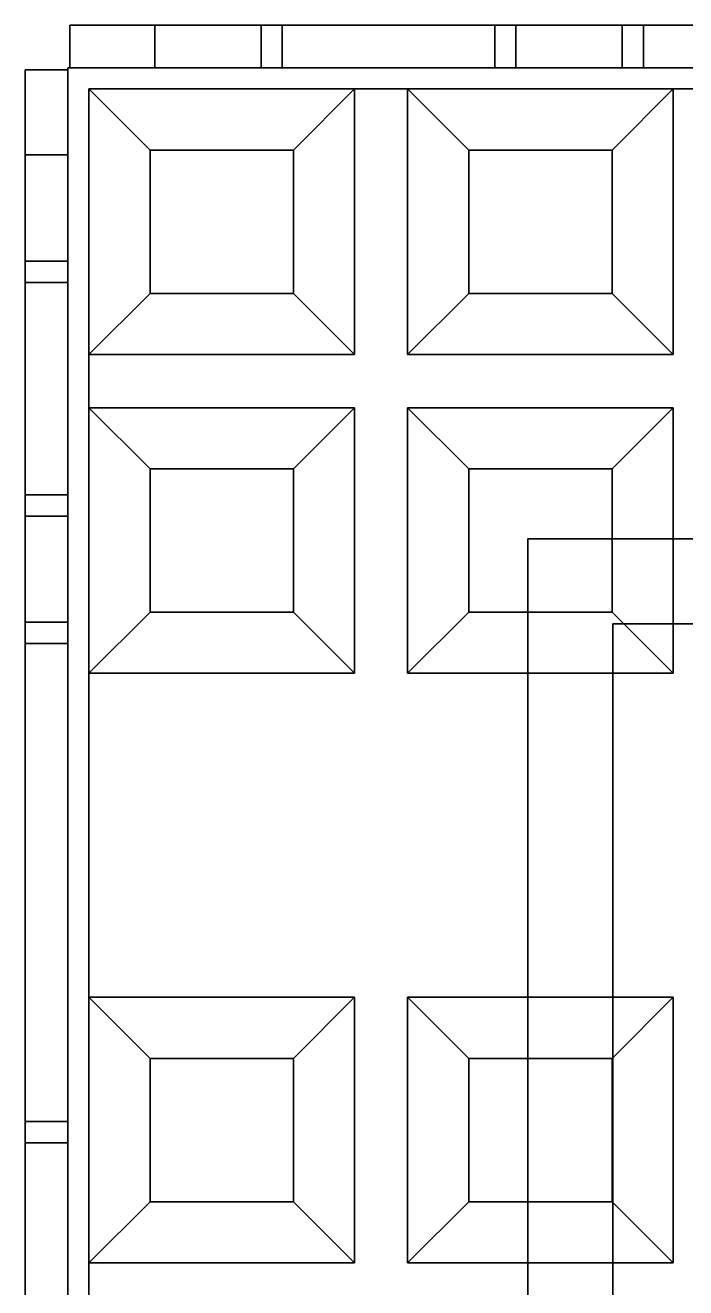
# Model space of a CAD drawing. Header units: millimetres. Extents: x -470 to 15420, y -470 to 3920.
# Drawn here: x -20 to 291, y 2876 to 3470 of the extents above; entities that cross this region are included whole.
import ezdxf

# ---------------------------------------------------------------- set-up
doc = ezdxf.new("R2010")
doc.units = ezdxf.units.MM
for name, color, linetype in [('MANHOLES', 4, 'Continuous'), ('TANK_MODULE', 8, 'Continuous'), ('TANK_SIDE_PLATE', 9, 'Continuous')]:
    doc.layers.add(name, color=color, linetype=linetype)

# ---------------------------------------------------------------- blocks, each defined once
blk = doc.blocks.new('HALF_CUBE')
at = {"layer": 'TANK_MODULE'}
for points, invisible_edges in [([(-575, 575), (-575, -575), (-575, 575, 40)], 6), ([(-575, 575, 40), (-575, -575), (-575, -575, 40)], 5), ([(575, 575), (-575, 575), (575, 575, 40)], 6), ([(575, 575, 40), (-575, 575), (-575, 575, 40)], 5), ([(565, 565, 40), (-575, 575, 40), (-565, 565, 40)], 7), ([(-565, 565, 40), (-575, 575, 40), (-575, -575, 40)], 13), ([(-575, 575, 40), (565, 565, 40), (575, 575, 40)], 7), ([(-565, 565), (-575, 575), (565, 565)], 7), ([(565, 565), (-575, 575), (575, 575)], 13), ([(-565, 565), (-565, -565), (-575, 575)], 14), ([(-575, 575), (-565, -565), (-575, -575)], 7), ([(-565, 565, 40), (-575, -575, 40), (-565, -565, 40)], 7), ([(-565, 565), (565, 565), (-565, 565, 40)], 6), ([(-565, 565, 40), (565, 565), (565, 565, 40)], 5), ([(-565, -565), (-565, 565), (-565, -565, 40)], 6), ([(-565, -565, 40), (-565, 565), (-565, 565, 40)], 5), ([(-565, 440, 40), (-565, 565, 40), (-440, 440, 40)], 6), ([(-440, 440, 40), (-565, 565, 40), (-440, 565, 40)], 5), ([(-565, 440, 40), (-536.25, 536.25, 390), (-565, 565, 40)], 5), ([(-536.25, 536.25, 390), (-468.75, 536.25, 390), (-565, 565, 40)], 6), ([(-565, 565, 40), (-468.75, 536.25, 390), (-440, 565, 40)], 5), ([(-468.75, 536.25, 390), (-468.75, 468.75, 390), (-440, 565, 40)], 6), ([(-440, 565, 40), (-468.75, 468.75, 390), (-440, 440, 40)], 5), ([(-415, 565), (-440, 565), (-415, 565, 40)], 6), ([(-415, 565, 40), (-440, 565), (-440, 565, 40)], 5), ([(-440, 565), (-440, 440), (-440, 565, 40)], 6), ([(-440, 565, 40), (-440, 440), (-440, 440, 40)], 5), ([(-415, 440, 40), (-415, 565, 40), (-440, 440, 40)], 14), ([(-440, 440, 40), (-415, 565, 40), (-440, 565, 40)], 5), ([(-440, 440), (-440, 565), (-415, 440)], 14), ([(-415, 440), (-440, 565), (-415, 565)], 5), ([(-415, 440), (-415, 565), (-415, 440, 40)], 6), ([(-415, 440, 40), (-415, 565), (-415, 565, 40)], 5), ([(-415, 440, 40), (-415, 565, 40), (-290, 440, 40)], 6), ([(-290, 440, 40), (-415, 565, 40), (-290, 565, 40)], 5), ([(-415, 440, 40), (-386.25, 536.25, 390), (-415, 565, 40)], 5), ([(-386.25, 536.25, 390), (-318.75, 536.25, 390), (-415, 565, 40)], 6), ([(-415, 565, 40), (-318.75, 536.25, 390), (-290, 565, 40)], 5), ([(-318.75, 536.25, 390), (-318.75, 468.75, 390), (-290, 565, 40)], 6), ([(-290, 565, 40), (-318.75, 468.75, 390), (-290, 440, 40)], 5), ([(-137.5, 565), (-290, 565), (-137.5, 565, 40)], 6), ([(-137.5, 565, 40), (-290, 565), (-290, 565, 40)], 5), ([(-290, 565), (-290, 440), (-290, 565, 40)], 6), ([(-290, 565, 40), (-290, 440), (-290, 440, 40)], 5), ([(-137.5, 440, 40), (-137.5, 565, 40), (-290, 440, 40)], 14), ([(-290, 440, 40), (-137.5, 565, 40), (-290, 565, 40)], 5), ([(-290, 440), (-290, 565), (-137.5, 440)], 14), ([(-137.5, 440), (-290, 565), (-137.5, 565)], 5), ([(-536.25, 468.75, 390), (-536.25, 536.25, 390), (-565, 440, 40)], 6), ([(-468.75, 468.75, 390), (-468.75, 536.25, 390), (-536.25, 468.75, 390)], 6), ([(-536.25, 468.75, 390), (-468.75, 536.25, 390), (-536.25, 536.25, 390)], 5), ([(-386.25, 468.75, 390), (-386.25, 536.25, 390), (-415, 440, 40)], 6), ([(-318.75, 468.75, 390), (-318.75, 536.25, 390), (-386.25, 468.75, 390)], 6), ([(-386.25, 468.75, 390), (-318.75, 536.25, 390), (-386.25, 536.25, 390)], 5), ([(-440, 440, 40), (-536.25, 468.75, 390), (-565, 440, 40)], 5), ([(-468.75, 468.75, 390), (-536.25, 468.75, 390), (-440, 440, 40)], 6), ([(-290, 440, 40), (-386.25, 468.75, 390), (-415, 440, 40)], 5), ([(-318.75, 468.75, 390), (-386.25, 468.75, 390), (-290, 440, 40)], 6), ([(-440, 440), (-565, 440), (-440, 440, 40)], 6), ([(-440, 440, 40), (-565, 440), (-565, 440, 40)], 5), ([(-565, 440), (-565, 415), (-565, 440, 40)], 6), ([(-565, 440, 40), (-565, 415), (-565, 415, 40)], 5), ([(-440, 415, 40), (-440, 440, 40), (-565, 415, 40)], 7), ([(-565, 415, 40), (-440, 440, 40), (-565, 440, 40)], 5), ([(-440, 440), (-440, 415), (-565, 440)], 7), ([(-565, 440), (-440, 415), (-565, 415)], 5), ([(-415, 415, 40), (-415, 440, 40), (-440, 415, 40)], 15), ([(-440, 415, 40), (-415, 440, 40), (-440, 440, 40)], 15), ([(-415, 440), (-415, 415), (-440, 440)], 15), ([(-440, 440), (-415, 415), (-440, 415)], 15), ([(-290, 440), (-415, 440), (-290, 440, 40)], 6), ([(-290, 440, 40), (-415, 440), (-415, 440, 40)], 5), ([(-290, 415, 40), (-290, 440, 40), (-415, 415, 40)], 7), ([(-415, 415, 40), (-290, 440, 40), (-415, 440, 40)], 13), ([(-290, 440), (-290, 415), (-415, 440)], 7), ([(-415, 440), (-290, 415), (-415, 415)], 13), ([(-137.5, 415, 40), (-137.5, 440, 40), (-290, 415, 40)], 15), ([(-290, 415, 40), (-137.5, 440, 40), (-290, 440, 40)], 15), ([(-137.5, 440), (-137.5, 415), (-290, 440)], 15), ([(-290, 440), (-137.5, 415), (-290, 415)], 15), ([(-565, 415), (-440, 415), (-565, 415, 40)], 6), ([(-565, 415, 40), (-440, 415), (-440, 415, 40)], 5), ([(-565, 290, 40), (-565, 415, 40), (-440, 290, 40)], 6), ([(-440, 290, 40), (-565, 415, 40), (-440, 415, 40)], 5), ([(-565, 290, 40), (-536.25, 386.25, 390), (-565, 415, 40)], 5), ([(-536.25, 386.25, 390), (-468.75, 386.25, 390), (-565, 415, 40)], 6), ([(-565, 415, 40), (-468.75, 386.25, 390), (-440, 415, 40)], 5), ([(-468.75, 386.25, 390), (-468.75, 318.75, 390), (-440, 415, 40)], 6), ([(-440, 415, 40), (-468.75, 318.75, 390), (-440, 290, 40)], 5), ([(-440, 415), (-440, 290), (-440, 415, 40)], 6), ([(-440, 415, 40), (-440, 290), (-440, 290, 40)], 5), ([(-440, 415, 40), (-440, 290, 40), (-415, 415, 40)], 14), ([(-415, 415, 40), (-440, 290, 40), (-415, 290, 40)], 7), ([(-415, 290), (-440, 290), (-440, 415)], 13), ([(-415, 290), (-440, 415), (-415, 415)], 7), ([(-415, 415), (-290, 415), (-415, 415, 40)], 6), ([(-415, 415, 40), (-290, 415), (-290, 415, 40)], 5), ([(-415, 290), (-415, 415), (-415, 290, 40)], 6), ([(-415, 290, 40), (-415, 415), (-415, 415, 40)], 5), ([(-415, 290, 40), (-415, 415, 40), (-290, 290, 40)], 6), ([(-290, 290, 40), (-415, 415, 40), (-290, 415, 40)], 5), ([(-415, 290, 40), (-386.25, 386.25, 390), (-415, 415, 40)], 5), ([(-386.25, 386.25, 390), (-318.75, 386.25, 390), (-415, 415, 40)], 6), ([(-415, 415, 40), (-318.75, 386.25, 390), (-290, 415, 40)], 5), ([(-318.75, 386.25, 390), (-318.75, 318.75, 390), (-290, 415, 40)], 6), ([(-290, 415, 40), (-318.75, 318.75, 390), (-290, 290, 40)], 5), ([(-290, 415), (-290, 290), (-290, 415, 40)], 6), ([(-290, 415, 40), (-290, 290), (-290, 290, 40)], 5), ([(-290, 415, 40), (-290, 290, 40), (-137.5, 415, 40)], 14), ([(-137.5, 415, 40), (-290, 290, 40), (-137.5, 290, 40)], 7), ([(-290, 415), (-137.5, 290), (-290, 290)], 7), ([(-137.5, 415), (-137.5, 290), (-290, 415)], 14), ([(-536.25, 318.75, 390), (-536.25, 386.25, 390), (-565, 290, 40)], 6), ([(-468.75, 318.75, 390), (-468.75, 386.25, 390), (-536.25, 318.75, 390)], 6), ([(-536.25, 318.75, 390), (-468.75, 386.25, 390), (-536.25, 386.25, 390)], 5), ([(-386.25, 318.75, 390), (-386.25, 386.25, 390), (-415, 290, 40)], 6), ([(-318.75, 318.75, 390), (-318.75, 386.25, 390), (-386.25, 318.75, 390)], 6), ([(-386.25, 318.75, 390), (-318.75, 386.25, 390), (-386.25, 386.25, 390)], 5), ([(-440, 290, 40), (-536.25, 318.75, 390), (-565, 290, 40)], 5), ([(-468.75, 318.75, 390), (-536.25, 318.75, 390), (-440, 290, 40)], 6), ([(-290, 290, 40), (-386.25, 318.75, 390), (-415, 290, 40)], 5), ([(-318.75, 318.75, 390), (-386.25, 318.75, 390), (-290, 290, 40)], 6), ([(-440, 290), (-565, 290), (-440, 290, 40)], 6), ([(-440, 290, 40), (-565, 290), (-565, 290, 40)], 5), ([(-565, 290), (-565, 137.5), (-565, 290, 40)], 6), ([(-565, 290, 40), (-565, 137.5), (-565, 137.5, 40)], 5), ([(-565, 290, 40), (-565, 137.5, 40), (-440, 290, 40)], 6), ([(-440, 290, 40), (-565, 137.5, 40), (-440, 137.5, 40)], 13), ([(-565, 137.5), (-565, 290), (-440, 137.5)], 6), ([(-440, 137.5), (-565, 290), (-440, 290)], 13), ([(-415, 290, 40), (-440, 290, 40), (-440, 137.5, 40)], 15), ([(-415, 290, 40), (-440, 137.5, 40), (-415, 137.5, 40)], 15), ([(-415, 137.5), (-440, 137.5), (-440, 290)], 15), ([(-415, 137.5), (-440, 290), (-415, 290)], 15), ([(-290, 290), (-415, 290), (-290, 290, 40)], 6), ([(-290, 290, 40), (-415, 290), (-415, 290, 40)], 5), ([(-290, 137.5, 40), (-290, 290, 40), (-415, 137.5, 40)], 7), ([(-415, 137.5, 40), (-290, 290, 40), (-415, 290, 40)], 13), ([(-415, 137.5), (-415, 290), (-290, 137.5)], 7), ([(-290, 137.5), (-415, 290), (-290, 290)], 13), ([(-137.5, 290, 40), (-290, 290, 40), (-290, 137.5, 40)], 15), ([(-137.5, 290, 40), (-290, 137.5, 40), (-137.5, 137.5, 40)], 15), ([(-290, 290), (-137.5, 290), (-137.5, 137.5)], 15), ([(-290, 290), (-137.5, 137.5), (-290, 137.5)], 15), ([(-565, 137.5), (-440, 137.5), (-565, 137.5, 40)], 6), ([(-565, 137.5, 40), (-440, 137.5), (-440, 137.5, 40)], 5), ([(-565, 12.5, 40), (-565, 137.5, 40), (-440, 12.5, 40)], 6), ([(-440, 12.5, 40), (-565, 137.5, 40), (-440, 137.5, 40)], 5), ([(-565, 12.5, 40), (-536.25, 108.75, 390), (-565, 137.5, 40)], 5), ([(-536.25, 108.75, 390), (-468.75, 108.75, 390), (-565, 137.5, 40)], 6), ([(-565, 137.5, 40), (-468.75, 108.75, 390), (-440, 137.5, 40)], 5), ([(-468.75, 108.75, 390), (-468.75, 41.25, 390), (-440, 137.5, 40)], 6), ([(-440, 137.5, 40), (-468.75, 41.25, 390), (-440, 12.5, 40)], 5), ([(-440, 137.5), (-440, 12.5), (-440, 137.5, 40)], 6), ([(-440, 137.5, 40), (-440, 12.5), (-440, 12.5, 40)], 5), ([(-415, 137.5, 40), (-440, 137.5, 40), (-440, 12.5, 40)], 13), ([(-415, 137.5, 40), (-440, 12.5, 40), (-415, 12.5, 40)], 7), ([(-415, 12.5), (-440, 12.5), (-440, 137.5)], 13), ([(-415, 12.5), (-440, 137.5), (-415, 137.5)], 7), ([(-415, 12.5), (-415, 137.5), (-415, 12.5, 40)], 6), ([(-415, 12.5, 40), (-415, 137.5), (-415, 137.5, 40)], 5), ([(-415, 137.5), (-290, 137.5), (-415, 137.5, 40)], 6), ([(-415, 137.5, 40), (-290, 137.5), (-290, 137.5, 40)], 5), ([(-415, 12.5, 40), (-415, 137.5, 40), (-290, 12.5, 40)], 6), ([(-290, 12.5, 40), (-415, 137.5, 40), (-290, 137.5, 40)], 5), ([(-415, 12.5, 40), (-386.25, 108.75, 390), (-415, 137.5, 40)], 5), ([(-386.25, 108.75, 390), (-318.75, 108.75, 390), (-415, 137.5, 40)], 6), ([(-415, 137.5, 40), (-318.75, 108.75, 390), (-290, 137.5, 40)], 5), ([(-318.75, 108.75, 390), (-318.75, 41.25, 390), (-290, 137.5, 40)], 6), ([(-290, 137.5, 40), (-318.75, 41.25, 390), (-290, 12.5, 40)], 5), ([(-290, 137.5), (-290, 12.5), (-290, 137.5, 40)], 6), ([(-290, 137.5, 40), (-290, 12.5), (-290, 12.5, 40)], 5), ([(-137.5, 137.5, 40), (-290, 137.5, 40), (-290, 12.5, 40)], 13), ([(-137.5, 137.5, 40), (-290, 12.5, 40), (-137.5, 12.5, 40)], 7), ([(-290, 137.5), (-137.5, 137.5), (-137.5, 12.5)], 13), ([(-290, 137.5), (-137.5, 12.5), (-290, 12.5)], 7), ([(-536.25, 41.25, 390), (-536.25, 108.75, 390), (-565, 12.5, 40)], 6), ([(-468.75, 41.25, 390), (-468.75, 108.75, 390), (-536.25, 41.25, 390)], 6), ([(-536.25, 41.25, 390), (-468.75, 108.75, 390), (-536.25, 108.75, 390)], 5), ([(-386.25, 41.25, 390), (-386.25, 108.75, 390), (-415, 12.5, 40)], 6), ([(-318.75, 41.25, 390), (-318.75, 108.75, 390), (-386.25, 41.25, 390)], 6), ([(-386.25, 41.25, 390), (-318.75, 108.75, 390), (-386.25, 108.75, 390)], 5), ([(-440, 12.5, 40), (-536.25, 41.25, 390), (-565, 12.5, 40)], 5), ([(-468.75, 41.25, 390), (-536.25, 41.25, 390), (-440, 12.5, 40)], 6), ([(-290, 12.5, 40), (-386.25, 41.25, 390), (-415, 12.5, 40)], 5), ([(-318.75, 41.25, 390), (-386.25, 41.25, 390), (-290, 12.5, 40)], 6), ([(-440, 12.5), (-565, 12.5), (-440, 12.5, 40)], 6), ([(-440, 12.5, 40), (-565, 12.5), (-565, 12.5, 40)], 5), ([(-565, 12.5), (-565, -12.5), (-565, 12.5, 40)], 6), ([(-565, 12.5, 40), (-565, -12.5), (-565, -12.5, 40)], 5), ([(-565, 12.5, 40), (-565, -12.5, 40), (-440, 12.5, 40)], 6), ([(-440, 12.5, 40), (-565, -12.5, 40), (-440, -12.5, 40)], 13), ([(-565, -12.5), (-565, 12.5), (-440, -12.5)], 6), ([(-440, -12.5), (-565, 12.5), (-440, 12.5)], 13), ([(-415, 12.5, 40), (-440, 12.5, 40), (-440, -12.5, 40)], 15), ([(-415, 12.5, 40), (-440, -12.5, 40), (-415, -12.5, 40)], 15), ([(-415, -12.5), (-440, -12.5), (-440, 12.5)], 15), ([(-415, -12.5), (-440, 12.5), (-415, 12.5)], 15), ([(-290, 12.5), (-415, 12.5), (-290, 12.5, 40)], 6), ([(-290, 12.5, 40), (-415, 12.5), (-415, 12.5, 40)], 5), ([(-415, 12.5, 40), (-415, -12.5, 40), (-290, 12.5, 40)], 7), ([(-290, 12.5, 40), (-415, -12.5, 40), (-290, -12.5, 40)], 13), ([(-415, -12.5), (-415, 12.5), (-290, -12.5)], 7), ([(-290, -12.5), (-415, 12.5), (-290, 12.5)], 13), ([(-290, 12.5, 40), (-290, -12.5, 40), (-137.5, 12.5, 40)], 15), ([(-137.5, 12.5, 40), (-290, -12.5, 40), (-137.5, -12.5, 40)], 15), ([(-290, -12.5), (-290, 12.5), (-137.5, -12.5)], 15), ([(-137.5, -12.5), (-290, 12.5), (-137.5, 12.5)], 15)]:
    blk.add_3dface(points, dxfattribs=dict(at, invisible_edges=invisible_edges))
blk = doc.blocks.new('HALF_CUBE_UP')
at = {"layer": 'TANK_MODULE'}
for points, invisible_edges in [([(-575, 575, 390), (575, 575, 390), (-575, 575, 350)], 6), ([(-575, 575, 350), (575, 575, 390), (575, 575, 350)], 5), ([(-575, -575, 390), (-575, 575, 390), (-575, -575, 350)], 6), ([(-575, -575, 350), (-575, 575, 390), (-575, 575, 350)], 5), ([(-565, -565, 350), (-575, -575, 350), (-575, 575, 350)], 13), ([(-565, -565, 350), (-575, 575, 350), (-565, 565, 350)], 7), ([(-565, 565, 350), (-575, 575, 350), (565, 565, 350)], 7), ([(565, 565, 350), (-575, 575, 350), (575, 575, 350)], 13), ([(-575, -575, 390), (-565, 565, 390), (-575, 575, 390)], 7), ([(-575, 575, 390), (-565, 565, 390), (565, 565, 390)], 13), ([(-575, 575, 390), (565, 565, 390), (575, 575, 390)], 7), ([(-565, -565, 390), (-565, 565, 390), (-575, -575, 390)], 14), ([(565, 565, 390), (-565, 565, 390), (565, 565, 350)], 6), ([(565, 565, 350), (-565, 565, 390), (-565, 565, 350)], 5), ([(-565, 565, 390), (-565, -565, 390), (-565, 565, 350)], 6), ([(-565, 565, 350), (-565, -565, 390), (-565, -565, 350)], 5), ([(-565, 565, 350), (-565, 440, 350), (-440, 565, 350)], 6), ([(-440, 565, 350), (-565, 440, 350), (-440, 440, 350)], 5), ([(-440, 565, 350), (-536.25, 536.25), (-565, 565, 350)], 5), ([(-536.25, 536.25), (-536.25, 468.75), (-565, 565, 350)], 6), ([(-565, 565, 350), (-536.25, 468.75), (-565, 440, 350)], 5), ([(-468.75, 536.25), (-536.25, 536.25), (-440, 565, 350)], 6), ([(-440, 440, 350), (-468.75, 536.25), (-440, 565, 350)], 5), ([(-440, 440, 390), (-440, 565, 390), (-440, 440, 350)], 6), ([(-440, 440, 350), (-440, 565, 390), (-440, 565, 350)], 5), ([(-440, 565, 390), (-415, 565, 390), (-440, 565, 350)], 6), ([(-440, 565, 350), (-415, 565, 390), (-415, 565, 350)], 5), ([(-415, 440, 350), (-440, 440, 350), (-440, 565, 350)], 13), ([(-415, 440, 350), (-440, 565, 350), (-415, 565, 350)], 5), ([(-415, 440, 390), (-415, 565, 390), (-440, 440, 390)], 14), ([(-440, 440, 390), (-415, 565, 390), (-440, 565, 390)], 5), ([(-415, 565, 390), (-415, 440, 390), (-415, 565, 350)], 6), ([(-415, 565, 350), (-415, 440, 390), (-415, 440, 350)], 5), ([(-415, 565, 350), (-415, 440, 350), (-290, 565, 350)], 6), ([(-290, 565, 350), (-415, 440, 350), (-290, 440, 350)], 5), ([(-290, 565, 350), (-386.25, 536.25), (-415, 565, 350)], 5), ([(-386.25, 536.25), (-386.25, 468.75), (-415, 565, 350)], 6), ([(-415, 565, 350), (-386.25, 468.75), (-415, 440, 350)], 5), ([(-318.75, 536.25), (-386.25, 536.25), (-290, 565, 350)], 6), ([(-290, 440, 350), (-318.75, 536.25), (-290, 565, 350)], 5), ([(-290, 440, 390), (-290, 565, 390), (-290, 440, 350)], 6), ([(-290, 440, 350), (-290, 565, 390), (-290, 565, 350)], 5), ([(-290, 565, 390), (-137.5, 565, 390), (-290, 565, 350)], 6), ([(-290, 565, 350), (-137.5, 565, 390), (-137.5, 565, 350)], 5), ([(-290, 440, 350), (-290, 565, 350), (-137.5, 440, 350)], 14), ([(-137.5, 440, 350), (-290, 565, 350), (-137.5, 565, 350)], 5), ([(-137.5, 440, 390), (-137.5, 565, 390), (-290, 440, 390)], 14), ([(-290, 440, 390), (-137.5, 565, 390), (-290, 565, 390)], 5), ([(-468.75, 536.25), (-468.75, 468.75), (-536.25, 536.25)], 6), ([(-536.25, 536.25), (-468.75, 468.75), (-536.25, 468.75)], 5), ([(-468.75, 468.75), (-468.75, 536.25), (-440, 440, 350)], 6), ([(-318.75, 536.25), (-318.75, 468.75), (-386.25, 536.25)], 6), ([(-386.25, 536.25), (-318.75, 468.75), (-386.25, 468.75)], 5), ([(-318.75, 468.75), (-318.75, 536.25), (-290, 440, 350)], 6), ([(-536.25, 468.75), (-468.75, 468.75), (-565, 440, 350)], 6), ([(-565, 440, 350), (-468.75, 468.75), (-440, 440, 350)], 5), ([(-386.25, 468.75), (-318.75, 468.75), (-415, 440, 350)], 6), ([(-415, 440, 350), (-318.75, 468.75), (-290, 440, 350)], 5), ([(-565, 415, 390), (-565, 440, 390), (-565, 415, 350)], 6), ([(-565, 415, 350), (-565, 440, 390), (-565, 440, 350)], 5), ([(-565, 440, 390), (-440, 440, 390), (-565, 440, 350)], 6), ([(-565, 440, 350), (-440, 440, 390), (-440, 440, 350)], 5), ([(-565, 415, 350), (-565, 440, 350), (-440, 415, 350)], 6), ([(-440, 415, 350), (-565, 440, 350), (-440, 440, 350)], 13), ([(-440, 415, 390), (-440, 440, 390), (-565, 415, 390)], 7), ([(-565, 415, 390), (-440, 440, 390), (-565, 440, 390)], 5), ([(-415, 415, 350), (-440, 415, 350), (-440, 440, 350)], 15), ([(-415, 415, 350), (-440, 440, 350), (-415, 440, 350)], 15), ([(-415, 415, 390), (-415, 440, 390), (-440, 415, 390)], 15), ([(-440, 415, 390), (-415, 440, 390), (-440, 440, 390)], 15), ([(-415, 440, 390), (-290, 440, 390), (-415, 440, 350)], 6), ([(-415, 440, 350), (-290, 440, 390), (-290, 440, 350)], 5), ([(-415, 415, 350), (-415, 440, 350), (-290, 415, 350)], 7), ([(-290, 415, 350), (-415, 440, 350), (-290, 440, 350)], 13), ([(-290, 415, 390), (-290, 440, 390), (-415, 415, 390)], 7), ([(-415, 415, 390), (-290, 440, 390), (-415, 440, 390)], 13), ([(-290, 415, 350), (-290, 440, 350), (-137.5, 415, 350)], 15), ([(-137.5, 415, 350), (-290, 440, 350), (-137.5, 440, 350)], 15), ([(-137.5, 415, 390), (-137.5, 440, 390), (-290, 415, 390)], 15), ([(-290, 415, 390), (-137.5, 440, 390), (-290, 440, 390)], 15), ([(-440, 415, 390), (-565, 415, 390), (-440, 415, 350)], 6), ([(-440, 415, 350), (-565, 415, 390), (-565, 415, 350)], 5), ([(-565, 415, 350), (-565, 290, 350), (-440, 415, 350)], 6), ([(-440, 415, 350), (-565, 290, 350), (-440, 290, 350)], 5), ([(-440, 415, 350), (-536.25, 386.25), (-565, 415, 350)], 5), ([(-536.25, 386.25), (-536.25, 318.75), (-565, 415, 350)], 6), ([(-565, 415, 350), (-536.25, 318.75), (-565, 290, 350)], 5), ([(-468.75, 386.25), (-536.25, 386.25), (-440, 415, 350)], 6), ([(-440, 290, 350), (-468.75, 386.25), (-440, 415, 350)], 5), ([(-440, 290, 390), (-440, 415, 390), (-440, 290, 350)], 6), ([(-440, 290, 350), (-440, 415, 390), (-440, 415, 350)], 5), ([(-415, 290, 350), (-440, 290, 350), (-440, 415, 350)], 13), ([(-415, 290, 350), (-440, 415, 350), (-415, 415, 350)], 7), ([(-440, 415, 390), (-440, 290, 390), (-415, 415, 390)], 14), ([(-415, 415, 390), (-440, 290, 390), (-415, 290, 390)], 7), ([(-290, 415, 390), (-415, 415, 390), (-290, 415, 350)], 6), ([(-290, 415, 350), (-415, 415, 390), (-415, 415, 350)], 5), ([(-415, 415, 390), (-415, 290, 390), (-415, 415, 350)], 6), ([(-415, 415, 350), (-415, 290, 390), (-415, 290, 350)], 5), ([(-415, 415, 350), (-415, 290, 350), (-290, 415, 350)], 6), ([(-290, 415, 350), (-415, 290, 350), (-290, 290, 350)], 5), ([(-290, 415, 350), (-386.25, 386.25), (-415, 415, 350)], 5), ([(-386.25, 386.25), (-386.25, 318.75), (-415, 415, 350)], 6), ([(-415, 415, 350), (-386.25, 318.75), (-415, 290, 350)], 5), ([(-318.75, 386.25), (-386.25, 386.25), (-290, 415, 350)], 6), ([(-290, 290, 350), (-318.75, 386.25), (-290, 415, 350)], 5), ([(-290, 290, 390), (-290, 415, 390), (-290, 290, 350)], 6), ([(-290, 290, 350), (-290, 415, 390), (-290, 415, 350)], 5), ([(-137.5, 290, 350), (-290, 290, 350), (-290, 415, 350)], 13), ([(-137.5, 290, 350), (-290, 415, 350), (-137.5, 415, 350)], 7), ([(-290, 290, 390), (-137.5, 290, 390), (-137.5, 415, 390)], 13), ([(-290, 290, 390), (-137.5, 415, 390), (-290, 415, 390)], 7), ([(-468.75, 386.25), (-468.75, 318.75), (-536.25, 386.25)], 6), ([(-536.25, 386.25), (-468.75, 318.75), (-536.25, 318.75)], 5), ([(-468.75, 318.75), (-468.75, 386.25), (-440, 290, 350)], 6), ([(-318.75, 386.25), (-318.75, 318.75), (-386.25, 386.25)], 6), ([(-386.25, 386.25), (-318.75, 318.75), (-386.25, 318.75)], 5), ([(-318.75, 318.75), (-318.75, 386.25), (-290, 290, 350)], 6), ([(-536.25, 318.75), (-468.75, 318.75), (-565, 290, 350)], 6), ([(-565, 290, 350), (-468.75, 318.75), (-440, 290, 350)], 5), ([(-386.25, 318.75), (-318.75, 318.75), (-415, 290, 350)], 6), ([(-415, 290, 350), (-318.75, 318.75), (-290, 290, 350)], 5), ([(-565, 137.5, 390), (-565, 290, 390), (-565, 137.5, 350)], 6), ([(-565, 137.5, 350), (-565, 290, 390), (-565, 290, 350)], 5), ([(-565, 290, 390), (-440, 290, 390), (-565, 290, 350)], 6), ([(-565, 290, 350), (-440, 290, 390), (-440, 290, 350)], 5), ([(-565, 137.5, 350), (-565, 290, 350), (-440, 137.5, 350)], 6), ([(-440, 137.5, 350), (-565, 290, 350), (-440, 290, 350)], 13), ([(-565, 290, 390), (-565, 137.5, 390), (-440, 290, 390)], 6), ([(-440, 290, 390), (-565, 137.5, 390), (-440, 137.5, 390)], 13), ([(-415, 137.5, 350), (-440, 137.5, 350), (-440, 290, 350)], 15), ([(-415, 137.5, 350), (-440, 290, 350), (-415, 290, 350)], 15), ([(-415, 290, 390), (-440, 290, 390), (-440, 137.5, 390)], 15), ([(-415, 290, 390), (-440, 137.5, 390), (-415, 137.5, 390)], 15), ([(-415, 290, 390), (-290, 290, 390), (-415, 290, 350)], 6), ([(-415, 290, 350), (-290, 290, 390), (-290, 290, 350)], 5), ([(-290, 290, 350), (-290, 137.5, 350), (-415, 290, 350)], 7), ([(-415, 290, 350), (-290, 137.5, 350), (-415, 137.5, 350)], 13), ([(-415, 290, 390), (-415, 137.5, 390), (-290, 290, 390)], 7), ([(-290, 290, 390), (-415, 137.5, 390), (-290, 137.5, 390)], 13), ([(-137.5, 137.5, 350), (-290, 137.5, 350), (-290, 290, 350)], 15), ([(-137.5, 137.5, 350), (-290, 290, 350), (-137.5, 290, 350)], 15), ([(-290, 137.5, 390), (-137.5, 137.5, 390), (-137.5, 290, 390)], 15), ([(-290, 137.5, 390), (-137.5, 290, 390), (-290, 290, 390)], 15), ([(-440, 137.5, 390), (-565, 137.5, 390), (-440, 137.5, 350)], 6), ([(-440, 137.5, 350), (-565, 137.5, 390), (-565, 137.5, 350)], 5), ([(-565, 137.5, 350), (-565, 12.5, 350), (-440, 137.5, 350)], 6), ([(-440, 137.5, 350), (-565, 12.5, 350), (-440, 12.5, 350)], 5), ([(-440, 137.5, 350), (-536.25, 108.75), (-565, 137.5, 350)], 5), ([(-536.25, 108.75), (-536.25, 41.25), (-565, 137.5, 350)], 6), ([(-565, 137.5, 350), (-536.25, 41.25), (-565, 12.5, 350)], 5), ([(-468.75, 108.75), (-536.25, 108.75), (-440, 137.5, 350)], 6), ([(-440, 12.5, 350), (-468.75, 108.75), (-440, 137.5, 350)], 5), ([(-440, 12.5, 390), (-440, 137.5, 390), (-440, 12.5, 350)], 6), ([(-440, 12.5, 350), (-440, 137.5, 390), (-440, 137.5, 350)], 5), ([(-415, 12.5, 350), (-440, 12.5, 350), (-440, 137.5, 350)], 13), ([(-415, 12.5, 350), (-440, 137.5, 350), (-415, 137.5, 350)], 7), ([(-415, 137.5, 390), (-440, 137.5, 390), (-440, 12.5, 390)], 13), ([(-415, 137.5, 390), (-440, 12.5, 390), (-415, 12.5, 390)], 7), ([(-290, 137.5, 390), (-415, 137.5, 390), (-290, 137.5, 350)], 6), ([(-290, 137.5, 350), (-415, 137.5, 390), (-415, 137.5, 350)], 5), ([(-415, 137.5, 390), (-415, 12.5, 390), (-415, 137.5, 350)], 6), ([(-415, 137.5, 350), (-415, 12.5, 390), (-415, 12.5, 350)], 5), ([(-415, 137.5, 350), (-415, 12.5, 350), (-290, 137.5, 350)], 6), ([(-290, 137.5, 350), (-415, 12.5, 350), (-290, 12.5, 350)], 5), ([(-290, 137.5, 350), (-386.25, 108.75), (-415, 137.5, 350)], 5), ([(-386.25, 108.75), (-386.25, 41.25), (-415, 137.5, 350)], 6), ([(-415, 137.5, 350), (-386.25, 41.25), (-415, 12.5, 350)], 5), ([(-318.75, 108.75), (-386.25, 108.75), (-290, 137.5, 350)], 6), ([(-290, 12.5, 350), (-318.75, 108.75), (-290, 137.5, 350)], 5), ([(-290, 12.5, 390), (-290, 137.5, 390), (-290, 12.5, 350)], 6), ([(-290, 12.5, 350), (-290, 137.5, 390), (-290, 137.5, 350)], 5), ([(-290, 12.5, 350), (-290, 137.5, 350), (-137.5, 12.5, 350)], 14), ([(-137.5, 12.5, 350), (-290, 137.5, 350), (-137.5, 137.5, 350)], 7), ([(-290, 12.5, 390), (-137.5, 137.5, 390), (-290, 137.5, 390)], 7), ([(-137.5, 12.5, 390), (-137.5, 137.5, 390), (-290, 12.5, 390)], 14), ([(-468.75, 108.75), (-468.75, 41.25), (-536.25, 108.75)], 6), ([(-536.25, 108.75), (-468.75, 41.25), (-536.25, 41.25)], 5), ([(-468.75, 41.25), (-468.75, 108.75), (-440, 12.5, 350)], 6), ([(-318.75, 108.75), (-318.75, 41.25), (-386.25, 108.75)], 6), ([(-386.25, 108.75), (-318.75, 41.25), (-386.25, 41.25)], 5), ([(-318.75, 41.25), (-318.75, 108.75), (-290, 12.5, 350)], 6), ([(-536.25, 41.25), (-468.75, 41.25), (-565, 12.5, 350)], 6), ([(-565, 12.5, 350), (-468.75, 41.25), (-440, 12.5, 350)], 5), ([(-386.25, 41.25), (-318.75, 41.25), (-415, 12.5, 350)], 6), ([(-415, 12.5, 350), (-318.75, 41.25), (-290, 12.5, 350)], 5), ([(-565, -12.5, 390), (-565, 12.5, 390), (-565, -12.5, 350)], 6), ([(-565, -12.5, 350), (-565, 12.5, 390), (-565, 12.5, 350)], 5), ([(-565, 12.5, 390), (-440, 12.5, 390), (-565, 12.5, 350)], 6), ([(-565, 12.5, 350), (-440, 12.5, 390), (-440, 12.5, 350)], 5), ([(-565, -12.5, 350), (-565, 12.5, 350), (-440, -12.5, 350)], 6), ([(-440, -12.5, 350), (-565, 12.5, 350), (-440, 12.5, 350)], 13), ([(-565, 12.5, 390), (-565, -12.5, 390), (-440, 12.5, 390)], 6), ([(-440, 12.5, 390), (-565, -12.5, 390), (-440, -12.5, 390)], 13), ([(-415, -12.5, 350), (-440, -12.5, 350), (-440, 12.5, 350)], 15), ([(-415, -12.5, 350), (-440, 12.5, 350), (-415, 12.5, 350)], 15), ([(-415, 12.5, 390), (-440, 12.5, 390), (-440, -12.5, 390)], 15), ([(-415, 12.5, 390), (-440, -12.5, 390), (-415, -12.5, 390)], 15), ([(-415, 12.5, 390), (-290, 12.5, 390), (-415, 12.5, 350)], 6), ([(-415, 12.5, 350), (-290, 12.5, 390), (-290, 12.5, 350)], 5), ([(-415, -12.5, 350), (-415, 12.5, 350), (-290, -12.5, 350)], 7), ([(-290, -12.5, 350), (-415, 12.5, 350), (-290, 12.5, 350)], 13), ([(-415, 12.5, 390), (-415, -12.5, 390), (-290, 12.5, 390)], 7), ([(-290, 12.5, 390), (-415, -12.5, 390), (-290, -12.5, 390)], 13), ([(-290, -12.5, 350), (-290, 12.5, 350), (-137.5, -12.5, 350)], 15), ([(-137.5, -12.5, 350), (-290, 12.5, 350), (-137.5, 12.5, 350)], 15), ([(-290, 12.5, 390), (-290, -12.5, 390), (-137.5, 12.5, 390)], 15), ([(-137.5, 12.5, 390), (-290, -12.5, 390), (-137.5, -12.5, 390)], 15)]:
    blk.add_3dface(points, dxfattribs=dict(at, invisible_edges=invisible_edges))
blk = doc.blocks.new('SIDE_PLATE')
at = {"layer": 'TANK_SIDE_PLATE'}
for points, invisible_edges in [([(-574, 0), (69, 0, 40), (574, 0)], 7), ([(-574, 0, 778), (-534, 0, 738), (-574, 0)], 7), ([(-574, 0), (-534, 0, 738), (-534, 0, 40)], 13), ([(-574, 0), (-534, 0, 40), (-484, 0, 40)], 13), ([(574, 0, 778), (-69, 0, 738), (-574, 0, 778)], 7), ([(-574, 0, 778), (-69, 0, 738), (-79, 0, 738)], 15), ([(-574, 0, 778), (-79, 0, 738), (-304, 0, 738)], 13), ([(-484, 0, 40), (-474, 0, 40), (-574, 0)], 15), ([(-574, 0), (-474, 0, 40), (-374, 0, 40)], 13), ([(-574, 0), (-374, 0, 40), (-364, 0, 40)], 15), ([(-364, 0, 738), (-374, 0, 738), (-574, 0, 778)], 15), ([(-574, 0, 778), (-374, 0, 738), (-474, 0, 738)], 13), ([(-574, 0, 778), (-474, 0, 738), (-484, 0, 738)], 15), ([(-484, 0, 738), (-534, 0, 738), (-574, 0, 778)], 14), ([(69, 0, 40), (-574, 0), (-69, 0, 40)], 7), ([(-69, 0, 40), (-574, 0), (-79, 0, 40)], 15), ([(-304, 0, 738), (-314, 0, 738), (-574, 0, 778)], 15), ([(-574, 0, 778), (-314, 0, 738), (-364, 0, 738)], 13), ([(-314, 0, 40), (-304, 0, 40), (-574, 0)], 15), ([(-574, 0), (-304, 0, 40), (-79, 0, 40)], 13), ([(-364, 0, 40), (-314, 0, 40), (-574, 0)], 14), ([(-574, 0), (574, 0), (-574, -20)], 6), ([(-574, -20), (574, 0), (574, -20)], 5), ([(-574, 0, 778), (-574, 0), (-574, -20, 778)], 6), ([(-574, -20, 778), (-574, 0), (-574, -20)], 5), ([(574, 0, 778), (-574, 0, 778), (574, -20, 778)], 6), ([(574, -20, 778), (-574, 0, 778), (-574, -20, 778)], 5), ([(-534, 0, 40), (-534, 0, 738), (-534, -20, 40)], 6), ([(-534, -20, 40), (-534, 0, 738), (-534, -20, 738)], 5), ([(-484, 0, 40), (-534, 0, 40), (-484, -20, 40)], 6), ([(-484, -20, 40), (-534, 0, 40), (-534, -20, 40)], 5), ([(-534, 0, 738), (-484, 0, 738), (-534, -20, 738)], 6), ([(-534, -20, 738), (-484, 0, 738), (-484, -20, 738)], 5), ([(-484, 0, 738), (-474, 0, 738), (-484, 0, 40)], 7), ([(-484, 0, 40), (-474, 0, 738), (-474, 0, 40)], 13), ([(-484, 0, 738), (-484, 0, 40), (-484, -20, 738)], 6), ([(-484, -20, 738), (-484, 0, 40), (-484, -20, 40)], 5), ([(-474, 0, 40), (-474, 0, 738), (-474, -20, 40)], 6), ([(-474, -20, 40), (-474, 0, 738), (-474, -20, 738)], 5), ([(-374, 0, 40), (-474, 0, 40), (-374, -20, 40)], 6), ([(-374, -20, 40), (-474, 0, 40), (-474, -20, 40)], 5), ([(-474, 0, 738), (-374, 0, 738), (-474, -20, 738)], 6), ([(-474, -20, 738), (-374, 0, 738), (-374, -20, 738)], 5), ([(-364, 0, 40), (-374, 0, 40), (-364, 0, 738)], 7), ([(-364, 0, 738), (-374, 0, 40), (-374, 0, 738)], 13), ([(-374, 0, 738), (-374, 0, 40), (-374, -20, 738)], 6), ([(-374, -20, 738), (-374, 0, 40), (-374, -20, 40)], 5), ([(-364, 0, 40), (-364, 0, 738), (-364, -20, 40)], 6), ([(-364, -20, 40), (-364, 0, 738), (-364, -20, 738)], 5), ([(-314, 0, 40), (-364, 0, 40), (-314, -20, 40)], 6), ([(-314, -20, 40), (-364, 0, 40), (-364, -20, 40)], 5), ([(-364, 0, 738), (-314, 0, 738), (-364, -20, 738)], 6), ([(-364, -20, 738), (-314, 0, 738), (-314, -20, 738)], 5), ([(-304, 0, 40), (-314, 0, 40), (-304, 0, 738)], 7), ([(-304, 0, 738), (-314, 0, 40), (-314, 0, 738)], 13), ([(-314, 0, 738), (-314, 0, 40), (-314, -20, 738)], 6), ([(-314, -20, 738), (-314, 0, 40), (-314, -20, 40)], 5), ([(-304, 0, 40), (-304, 0, 738), (-304, -20, 40)], 6), ([(-304, -20, 40), (-304, 0, 738), (-304, -20, 738)], 5), ([(-79, 0, 40), (-304, 0, 40), (-79, -20, 40)], 6), ([(-79, -20, 40), (-304, 0, 40), (-304, -20, 40)], 5), ([(-304, 0, 738), (-79, 0, 738), (-304, -20, 738)], 6), ([(-304, -20, 738), (-79, 0, 738), (-79, -20, 738)], 5), ([(-69, 0, 40), (-79, 0, 40), (-69, 0, 738)], 7), ([(-69, 0, 738), (-79, 0, 40), (-79, 0, 738)], 13), ([(-79, 0, 738), (-79, 0, 40), (-79, -20, 738)], 6), ([(-79, -20, 738), (-79, 0, 40), (-79, -20, 40)], 5), ([(574, 0, 778), (69, 0, 738), (-69, 0, 738)], 13), ([(-69, 0, 40), (-69, 0, 738), (-69, -20, 40)], 6), ([(-69, -20, 40), (-69, 0, 738), (-69, -20, 738)], 5), ([(69, 0, 40), (-69, 0, 40), (69, -20, 40)], 6), ([(69, -20, 40), (-69, 0, 40), (-69, -20, 40)], 5), ([(-69, 0, 738), (69, 0, 738), (-69, -20, 738)], 6), ([(-69, -20, 738), (69, 0, 738), (69, -20, 738)], 5), ([(574, 0), (69, 0, 40), (79, 0, 40)], 15), ([(79, 0, 738), (69, 0, 738), (574, 0, 778)], 15), ([(79, 0, 738), (304, 0, 738), (79, -20, 738)], 6), ([(79, -20, 738), (304, 0, 738), (304, -20, 738)], 5), ([(304, 0, 40), (79, 0, 40), (304, -20, 40)], 6), ([(304, -20, 40), (79, 0, 40), (79, -20, 40)], 5), ([(574, 0), (79, 0, 40), (304, 0, 40)], 13), ([(79, 0, 738), (574, 0, 778), (304, 0, 738)], 7), ([(304, 0, 738), (304, 0, 40), (304, -20, 738)], 6), ([(304, -20, 738), (304, 0, 40), (304, -20, 40)], 5), ([(304, 0, 738), (574, 0, 778), (314, 0, 738)], 15), ([(304, 0, 738), (314, 0, 738), (304, 0, 40)], 7), ([(304, 0, 40), (314, 0, 738), (314, 0, 40)], 13), ([(304, 0, 40), (314, 0, 40), (574, 0)], 15), ([(364, 0, 40), (314, 0, 40), (364, -20, 40)], 6), ([(364, -20, 40), (314, 0, 40), (314, -20, 40)], 5), ([(314, 0, 40), (314, 0, 738), (314, -20, 40)], 6), ([(314, -20, 40), (314, 0, 738), (314, -20, 738)], 5), ([(314, 0, 738), (364, 0, 738), (314, -20, 738)], 6), ([(314, -20, 738), (364, 0, 738), (364, -20, 738)], 5), ([(574, 0), (314, 0, 40), (364, 0, 40)], 13), ([(574, 0, 778), (364, 0, 738), (314, 0, 738)], 13), ([(364, 0, 738), (364, 0, 40), (364, -20, 738)], 6), ([(364, -20, 738), (364, 0, 40), (364, -20, 40)], 5), ([(574, 0), (364, 0, 40), (374, 0, 40)], 15), ([(374, 0, 40), (364, 0, 40), (374, 0, 738)], 7), ([(374, 0, 738), (364, 0, 40), (364, 0, 738)], 13), ([(374, 0, 738), (364, 0, 738), (574, 0, 778)], 15), ([(474, 0, 40), (374, 0, 40), (474, -20, 40)], 6), ([(474, -20, 40), (374, 0, 40), (374, -20, 40)], 5), ([(374, 0, 40), (374, 0, 738), (374, -20, 40)], 6), ([(374, -20, 40), (374, 0, 738), (374, -20, 738)], 5), ([(374, 0, 738), (474, 0, 738), (374, -20, 738)], 6), ([(374, -20, 738), (474, 0, 738), (474, -20, 738)], 5), ([(474, 0, 738), (374, 0, 738), (574, 0, 778)], 14), ([(374, 0, 40), (474, 0, 40), (574, 0)], 14), ([(474, 0, 738), (474, 0, 40), (474, -20, 738)], 6), ([(474, -20, 738), (474, 0, 40), (474, -20, 40)], 5), ([(574, 0, 778), (484, 0, 738), (474, 0, 738)], 15), ([(474, 0, 738), (484, 0, 738), (474, 0, 40)], 7), ([(474, 0, 40), (484, 0, 738), (484, 0, 40)], 13), ([(474, 0, 40), (484, 0, 40), (574, 0)], 15), ([(534, 0, 40), (484, 0, 40), (534, -20, 40)], 6), ([(534, -20, 40), (484, 0, 40), (484, -20, 40)], 5), ([(484, 0, 40), (484, 0, 738), (484, -20, 40)], 6), ([(484, -20, 40), (484, 0, 738), (484, -20, 738)], 5), ([(484, 0, 738), (534, 0, 738), (484, -20, 738)], 6), ([(484, -20, 738), (534, 0, 738), (534, -20, 738)], 5), ([(574, 0, 778), (534, 0, 738), (484, 0, 738)], 13), ([(574, 0), (484, 0, 40), (534, 0, 40)], 13), ([(534, 0, 738), (534, 0, 40), (534, -20, 738)], 6), ([(534, -20, 738), (534, 0, 40), (534, -20, 40)], 5), ([(574, 0), (534, 0, 738), (574, 0, 778)], 7), ([(574, 0), (534, 0, 40), (534, 0, 738)], 13), ([(574, 0), (574, 0, 778), (574, -20)], 6), ([(574, -20), (574, 0, 778), (574, -20, 778)], 5), ([(-69, -20, 40), (-79, -20, 40), (-574, -20)], 15), ([(-574, -20), (-79, -20, 40), (-304, -20, 40)], 13), ([(-574, -20), (-304, -20, 40), (-314, -20, 40)], 15), ([(-314, -20, 738), (-304, -20, 738), (-574, -20, 778)], 15), ([(-574, -20, 778), (-304, -20, 738), (-79, -20, 738)], 13), ([(-574, -20, 778), (-79, -20, 738), (-69, -20, 738)], 15), ([(-69, -20, 738), (69, -20, 738), (-574, -20, 778)], 14), ([(-574, -20, 778), (69, -20, 738), (574, -20, 778)], 7), ([(-314, -20, 40), (-364, -20, 40), (-574, -20)], 14), ([(-574, -20), (-364, -20, 40), (-374, -20, 40)], 15), ([(-574, -20), (-374, -20, 40), (-474, -20, 40)], 13), ([(-374, -20, 738), (-364, -20, 738), (-574, -20, 778)], 15), ([(-574, -20, 778), (-364, -20, 738), (-314, -20, 738)], 13), ([(-474, -20, 40), (-484, -20, 40), (-574, -20)], 15), ([(-574, -20), (-484, -20, 40), (-534, -20, 40)], 13), ([(-574, -20), (-534, -20, 40), (-534, -20, 738)], 13), ([(-484, -20, 738), (-474, -20, 738), (-574, -20, 778)], 15), ([(-574, -20, 778), (-474, -20, 738), (-374, -20, 738)], 13), ([(-574, -20), (-534, -20, 738), (-574, -20, 778)], 7), ([(-574, -20, 778), (-534, -20, 738), (-484, -20, 738)], 13), ([(-574, -20), (574, -20), (-69, -20, 40)], 14), ([(-474, -20, 738), (-484, -20, 738), (-474, -20, 40)], 7), ([(-474, -20, 40), (-484, -20, 738), (-484, -20, 40)], 13), ([(-374, -20, 40), (-364, -20, 40), (-374, -20, 738)], 7), ([(-374, -20, 738), (-364, -20, 40), (-364, -20, 738)], 13), ([(-314, -20, 40), (-304, -20, 40), (-314, -20, 738)], 7), ([(-314, -20, 738), (-304, -20, 40), (-304, -20, 738)], 13), ([(-69, -20, 738), (-79, -20, 738), (-69, -20, 40)], 7), ([(-69, -20, 40), (-79, -20, 738), (-79, -20, 40)], 13), ([(-69, -20, 40), (574, -20), (69, -20, 40)], 7), ([(69, -20, 40), (574, -20), (79, -20, 40)], 15), ([(69, -20, 738), (79, -20, 738), (574, -20, 778)], 15), ([(574, -20, 778), (79, -20, 738), (304, -20, 738)], 13), ([(574, -20), (304, -20, 40), (79, -20, 40)], 13), ([(574, -20, 778), (304, -20, 738), (314, -20, 738)], 15), ([(314, -20, 738), (304, -20, 738), (314, -20, 40)], 7), ([(314, -20, 40), (304, -20, 738), (304, -20, 40)], 13), ([(314, -20, 40), (304, -20, 40), (574, -20)], 15), ([(364, -20, 40), (314, -20, 40), (574, -20)], 14), ([(314, -20, 738), (364, -20, 738), (574, -20, 778)], 14), ([(364, -20, 40), (374, -20, 40), (364, -20, 738)], 7), ([(364, -20, 738), (374, -20, 40), (374, -20, 738)], 13), ([(364, -20, 738), (374, -20, 738), (574, -20, 778)], 15), ([(574, -20), (374, -20, 40), (364, -20, 40)], 15), ([(574, -20, 778), (374, -20, 738), (474, -20, 738)], 13), ([(574, -20), (474, -20, 40), (374, -20, 40)], 13), ([(574, -20, 778), (474, -20, 738), (484, -20, 738)], 15), ([(484, -20, 738), (474, -20, 738), (484, -20, 40)], 7), ([(484, -20, 40), (474, -20, 738), (474, -20, 40)], 13), ([(484, -20, 40), (474, -20, 40), (574, -20)], 15), ([(534, -20, 738), (574, -20, 778), (484, -20, 738)], 7), ([(534, -20, 40), (484, -20, 40), (574, -20)], 14), ([(534, -20, 40), (574, -20), (534, -20, 738)], 7), ([(534, -20, 738), (574, -20), (574, -20, 778)], 13)]:
    blk.add_3dface(points, dxfattribs=dict(at, invisible_edges=invisible_edges))
blk = doc.blocks.new('MANHOLE_square_600x600_1440')
at = {"layer": 'MANHOLES'}
for points in [[(340, 340, 1340), (-340, 340, 1340), (-340, 340, 1440), (340, 340, 1440)], [(-340, 340, 1340), (-340, -340, 1340), (-340, -340, 1440), (-340, 340, 1440)], [(300, 300), (-300, 300), (-300, 300, 1340), (300, 300, 1340)], [(-300, 300), (-300, -300), (-300, -300, 1340), (-300, 300, 1340)]]:
    blk.add_3dface(points, dxfattribs=at)
at = {"layer": 'MANHOLES', "invisible_edges": 13}
for points in [[(0, 0, 1340), (340, 340, 1340), (-340, 340, 1340)], [(0, 0, 1340), (-340, 340, 1340), (-340, -340, 1340)], [(0, 0, 1440), (340, 340, 1440), (-340, 340, 1440)], [(0, 0, 1440), (-340, 340, 1440), (-340, -340, 1440)], [(0, 0), (300, 300), (-300, 300)], [(0, 0), (-300, 300), (-300, -300)], [(0, 0, 1340), (300, 300, 1340), (-300, 300, 1340)], [(0, 0, 1340), (-300, 300, 1340), (-300, -300, 1340)], [(0, 0, 1340), (-340, -340, 1340), (340, -340, 1340)], [(0, 0, 1440), (-340, -340, 1440), (340, -340, 1440)], [(0, 0), (-300, -300), (300, -300)], [(0, 0, 1340), (-300, -300, 1340), (300, -300, 1340)]]:
    blk.add_3dface(points, dxfattribs=at)

msp = doc.modelspace()

# ---------------------------------------------------------------- block references
at = {"layer": 'MANHOLES'}
msp.add_blockref('MANHOLE_square_600x600_1440', (556.54, 2888.33, 1560), dxfattribs=at)
at = {"layer": 'TANK_MODULE'}
for name, p in [('HALF_CUBE', (575, 2875)), ('HALF_CUBE_UP', (575, 2875, 390)), ('HALF_CUBE', (575, 2875, 780)), ('HALF_CUBE_UP', (575, 2875, 1170))]:
    msp.add_blockref(name, p, dxfattribs=at)
at = {"layer": 'TANK_SIDE_PLATE'}
for p, rotation in [((575, 3450), 180), ((575, 3450, 780), 180), ((0, 2875), 270), ((0, 2875, 780), 270)]:
    msp.add_blockref('SIDE_PLATE', p, dxfattribs=dict(at, rotation=rotation))

doc.saveas('drawing.dxf')
